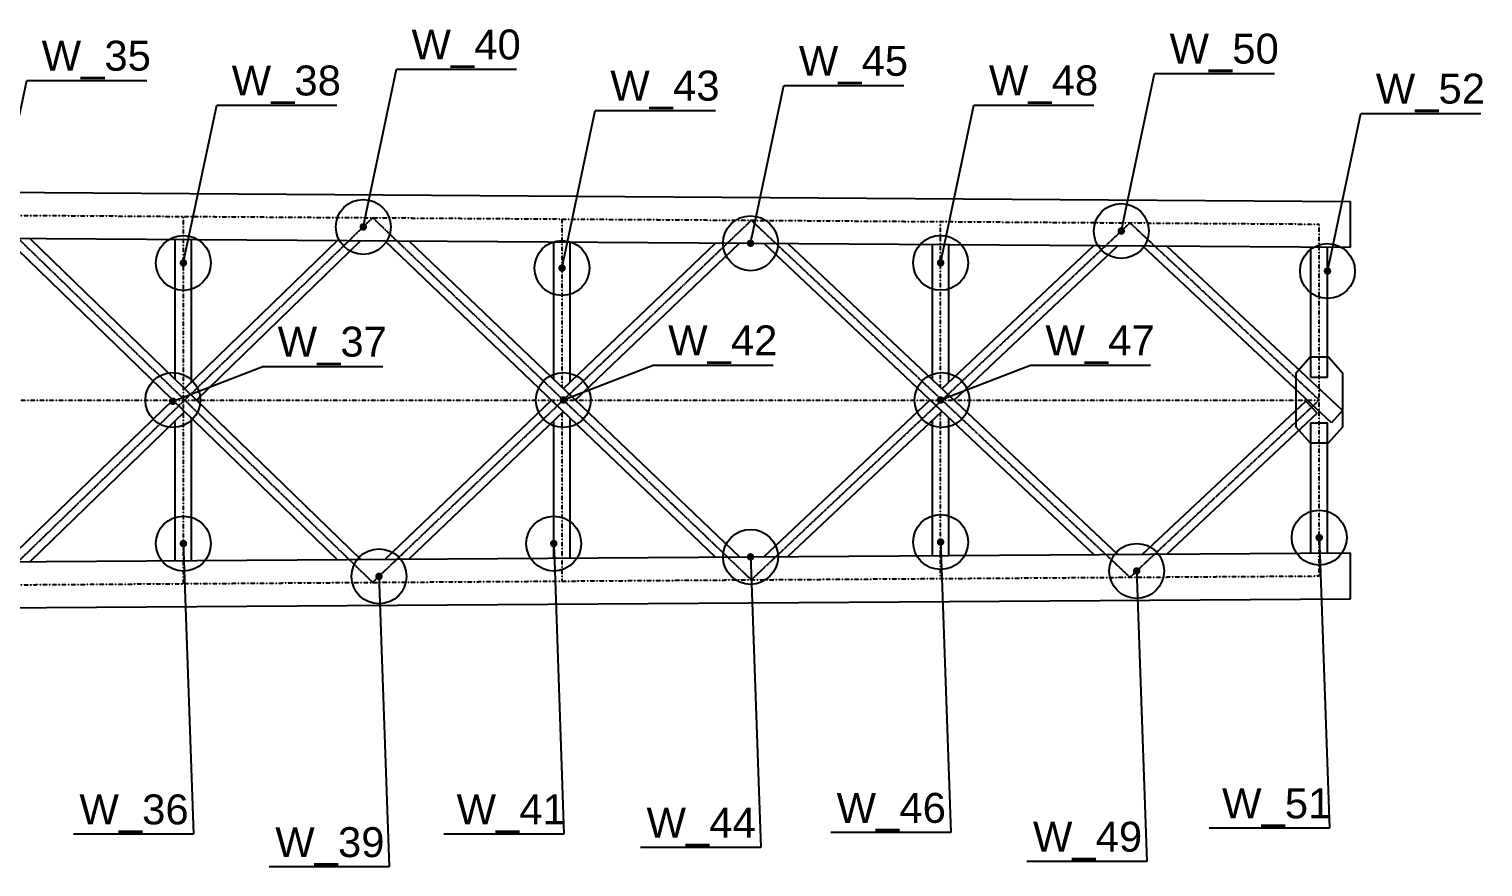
# Model space of a CAD drawing. Header units: metres. Extents: x 11 to 152679, y -40 to 137873.
# Drawn here: x 50851 to 66691, y 12097 to 21228 of the extents above; entities that cross this region are included whole.
import ezdxf
from ezdxf import colors
from ezdxf.entities.mleader import LeaderData, LeaderLine
from ezdxf.math import Vec2, Vec3

# ---------------------------------------------------------------- set-up
doc = ezdxf.new("R2010")
doc.units = ezdxf.units.M
doc.linetypes.add('ASSI', pattern=[0.8, 0.4, -0.2, 0, -0.2])
for name, color, linetype in [('Assi', 6, 'ASSI'), ('CA3', 6, 'Continuous'), ('Scritte 0.2mm', 4, 'Continuous')]:
    doc.layers.add(name, color=color, linetype=linetype)
doc.styles.add('Interprogetti Swis', font='swissl.ttf')

# ---------------------------------------------------------------- blocks, each defined once
blk = doc.blocks.new('_Dot')
at = {"color": 0, "linetype": 'ByBlock', "lineweight": -2}
blk.add_line((-0.5, 0), (-1, 0), dxfattribs=at)
at = {"color": 0, "linetype": 'ByBlock', "const_width": 0.5}
blk.add_lwpolyline([(-0.25, 0, 1), (0.25, 0, 1)], format="xyb", close=True, dxfattribs=at)

msp = doc.modelspace()

# ---------------------------------------------------------------- linework, layer by layer
for centre in [(54491.5375, 19071.5531), (62750.2363, 19026.6268), (58711.3371, 18893.5827), (52532.0561, 18679.1318), (56657.0561, 18622.9108), (60782.0561, 18679.7097), (64997.0561, 18590.4545), (52417.2135, 17184.5908), (56671.6715, 17184.5908), (60796.8817, 17184.5908), (52532.0561, 15620.1167), (56567.0561, 15620.6946), (60782.0561, 15636.9228), (64907.0561, 15685.6073), (58711.3195, 15475.5987), (54663.2968, 15263.4426), (62918.2538, 15322.6083)]:
    msp.add_circle(centre, 299.1796)
at = {"layer": 'Assi'}
for p, q in [((23895.0561, 19379.5908), (64907.0561, 19101.5908)), ((50469.5561, 19199.4554), (54594.5561, 15197.6874)), ((54594.5561, 19171.4941), (50469.5561, 15169.7261)), ((52532.0561, 15183.7068), (52532.0561, 19185.4748)), ((54594.5561, 19171.4941), (58719.5561, 15225.6488)), ((54594.5561, 15197.6874), (58719.5561, 19143.5328)), ((56657.0561, 17323.1174), (56657.0561, 19157.5134)), ((58719.5561, 19143.5328), (62844.5561, 15253.6101)), ((58719.5561, 15225.6488), (62844.5561, 19115.5714)), ((60782.0561, 17322.2771), (60782.0561, 19129.5521)), ((64907.0561, 17184.5908), (62844.5561, 19115.5714)), ((64907.0561, 15267.5908), (64907.0561, 19101.5908)), ((23895.0561, 17184.5908), (64907.0561, 17184.5908)), ((62844.5561, 15253.6101), (64907.0561, 17184.5908)), ((56657.0561, 15211.6681), (56657.0561, 17046.0642)), ((60782.0561, 15239.6294), (60782.0561, 17046.9044)), ((23895.0561, 14989.5908), (64907.0561, 15267.5908))]:
    msp.add_line(p, q, dxfattribs=at)
at = {"layer": 'CA3'}
for p, q in [((23645.0561, 19631.2911), (65249.2018, 19349.2773)), ((65249.2018, 18849.2658), (65249.2018, 19349.2773)), ((23645.0561, 19131.2796), (65249.2018, 18849.2658)), ((50598.9106, 18948.5728), (54210.2828, 15445.0884)), ((50859.2372, 18946.8082), (54466.9967, 15446.8285)), ((52442.0561, 17411.2752), (52442.0561, 18936.0791)), ((54210.2828, 18924.0931), (52546.4673, 17309.9832)), ((52622.0561, 17383.3138), (52622.0561, 18934.8589)), ((54466.9967, 18922.353), (52675.7211, 17184.5908)), ((54726.6483, 18920.593), (58330.7537, 15473.019)), ((54988.9082, 18918.8152), (58589.3229, 15474.7717)), ((56567.0561, 17409.2085), (56567.0561, 18908.1177)), ((56671.6715, 17309.1367), (58330.7537, 18896.1625)), ((56747.0561, 17381.2472), (56747.0561, 18906.8976)), ((56801.8723, 17184.5908), (58589.3229, 18894.4098)), ((58854.4585, 18892.6126), (62451.0887, 15500.9487)), ((59118.7211, 18890.8213), (62711.5793, 15502.7145)), ((60692.0561, 17407.1481), (60692.0561, 18880.1564)), ((60796.8817, 17308.2964), (62451.0887, 18868.2328)), ((60872.0561, 17379.1868), (60872.0561, 18878.9363)), ((60928.0632, 17184.5908), (62711.5793, 18866.4671)), ((65039.0832, 16937.6947), (62980.8918, 18864.6415)), ((65162.0766, 17069.12), (63246.1827, 18862.8433)), ((64817.0561, 17434.3602), (64817.0561, 18852.1951)), ((64997.0561, 17434.3602), (64997.0561, 18850.975)), ((64817.0561, 17434.3602), (64997.0561, 17434.3602)), ((52417.2135, 17184.5908), (50598.9106, 15420.6087)), ((54726.6483, 15448.5886), (56541.4708, 17184.5908)), ((58854.4585, 15476.569), (60665.7002, 17184.5908)), ((62980.8918, 15504.54), (64762.5087, 17172.5486)), ((64762.5087, 17172.5486), (64885.5212, 17041.1412)), ((52546.4673, 17059.1983), (50859.2372, 15422.3733)), ((52442.0561, 15433.1025), (52442.0561, 16957.9064)), ((52622.0561, 15434.3226), (52622.0561, 16985.8677)), ((54988.9082, 15450.3663), (56671.6715, 17060.0448)), ((56567.0561, 15461.0638), (56567.0561, 16959.973)), ((56747.0561, 15462.2839), (56747.0561, 16987.9343)), ((59118.7211, 15478.3603), (60796.8817, 17060.8851)), ((60692.0561, 15489.0251), (60692.0561, 16962.0334)), ((60872.0561, 15490.2452), (60872.0561, 16989.9947)), ((63246.1827, 15506.3383), (64885.5212, 17041.1412)), ((65162.0766, 17069.12), (65039.0832, 16937.6947)), ((64817.0561, 15516.9864), (64817.0561, 16934.8213)), ((64817.0561, 16934.8213), (64997.0561, 16934.8213)), ((64997.0561, 15518.2066), (64997.0561, 16934.8213)), ((23645.0561, 15237.9019), (65249.2018, 15519.9157)), ((65249.2018, 15019.9043), (65249.2018, 15519.9157)), ((23645.0561, 14737.8904), (65249.2018, 15019.9043))]:
    msp.add_line(p, q, dxfattribs=at)
msp.add_lwpolyline([(64807.5617, 16718.9172), (65008.652, 16718.9172), (65163.1645, 16894.5999), (65163.1645, 17474.5645), (65008.652, 17650.2643), (64807.5617, 17650.2643), (64653.0492, 17474.5645), (64653.0492, 16894.5999)], close=True, dxfattribs=at)

# ---------------------------------------------------------------- leaders
at = {"layer": 'Scritte 0.2mm', "ltscale": 0.02}
ml = msp.add_multileader_mtext('Standard', dxfattribs=at)
ml.set_content('\\A1;W_40', color=256, style='Interprogetti Swis')
ml.set_leader_properties(color=7)
ml.set_arrow_properties(name='DOT')
ml.build(insert=Vec2(0, 0))
ml.multileader.update_dxf_attribs({"has_dogleg": 0, "text_left_attachment_type": 6, "text_right_attachment_type": 6, "dogleg_length": 0.36, "arrow_head_size": 81.5508})
ctx = ml.context
ctx.base_point, ctx.char_height, ctx.arrow_head_size, ctx.landing_gap_size, ctx.plane_origin = Vec3(54854.5861, 20789.5), 326.20325, 81.5508, 163.1016, Vec3(65128.2885, 25767.8169)
ctx.left_attachment, ctx.right_attachment = 6, 6
notes = []
notes.append((ctx, [(0, (1, 1, 0), (54267.4202, 20789.5), (1, 0), 587.1659, [(0, [(54491.5409, 19071.5568)], 0, [])])]))
ctx.mtext.insert, ctx.mtext.flow_direction = Vec3(55017.6877, 21222.666), 5
ml = msp.add_multileader_mtext('Standard', dxfattribs=at)
ml.set_content('\\A1;W_35', color=256, style='Interprogetti Swis')
ml.set_leader_properties(color=7)
ml.set_arrow_properties(name='DOT')
ml.build(insert=Vec2(0, 0))
ml.multileader.update_dxf_attribs({"has_dogleg": 0, "text_left_attachment_type": 6, "text_right_attachment_type": 6, "dogleg_length": 0.36, "arrow_head_size": 81.5508})
ctx = ml.context
ctx.base_point, ctx.char_height, ctx.arrow_head_size, ctx.landing_gap_size, ctx.plane_origin = Vec3(50824.6387, 20667.4506), 326.20325, 81.5508, 163.1016, Vec3(61098.3411, 25645.7675)
ctx.left_attachment, ctx.right_attachment = 6, 6
notes.append((ctx, [(0, (1, 1, 0), (50237.4728, 20667.4506), (1, 0), 587.1659, [(0, [(50461.5935, 18949.5074)], 0, [])])]))
ctx.mtext.insert, ctx.mtext.flow_direction = Vec3(50987.7403, 21100.6166), 5
ml = msp.add_multileader_mtext('Standard', dxfattribs=at)
ml.set_content('\\A1;W_50', color=256, style='Interprogetti Swis')
ml.set_leader_properties(color=7)
ml.set_arrow_properties(name='DOT')
ml.build(insert=Vec2(0, 0))
ml.multileader.update_dxf_attribs({"has_dogleg": 0, "text_left_attachment_type": 6, "text_right_attachment_type": 6, "dogleg_length": 0.36, "arrow_head_size": 81.5508})
ctx = ml.context
ctx.base_point, ctx.char_height, ctx.arrow_head_size, ctx.landing_gap_size, ctx.plane_origin = Vec3(63113.2849, 20744.5737), 326.20325, 81.5508, 163.1016, Vec3(73386.9873, 25722.8906)
ctx.left_attachment, ctx.right_attachment = 6, 6
notes.append((ctx, [(0, (1, 1, 0), (62526.119, 20744.5737), (1, 0), 587.1659, [(0, [(62750.2397, 19026.6305)], 0, [])])]))
ctx.mtext.insert, ctx.mtext.flow_direction = Vec3(63276.3865, 21177.7397), 5
ml = msp.add_multileader_mtext('Standard', dxfattribs=at)
ml.set_content('\\A1;W_45', color=256, style='Interprogetti Swis')
ml.set_leader_properties(color=7)
ml.set_arrow_properties(name='DOT')
ml.build(insert=Vec2(0, 0))
ml.multileader.update_dxf_attribs({"has_dogleg": 0, "text_left_attachment_type": 6, "text_right_attachment_type": 6, "dogleg_length": 0.36, "arrow_head_size": 81.5508})
ctx = ml.context
ctx.base_point, ctx.char_height, ctx.arrow_head_size, ctx.landing_gap_size, ctx.plane_origin = Vec3(59074.3857, 20611.5296), 326.20325, 81.5508, 163.1016, Vec3(69348.0881, 25589.8465)
ctx.left_attachment, ctx.right_attachment = 6, 6
notes.append((ctx, [(0, (1, 1, 0), (58487.2198, 20611.5296), (1, 0), 587.1659, [(0, [(58711.3405, 18893.5864)], 0, [])])]))
ctx.mtext.insert, ctx.mtext.flow_direction = Vec3(59237.4873, 21044.6957), 5
ml = msp.add_multileader_mtext('Standard', dxfattribs=at)
ml.set_content('\\A1;W_38', color=256, style='Interprogetti Swis')
ml.set_leader_properties(color=7)
ml.set_arrow_properties(name='DOT')
ml.build(insert=Vec2(0, 0))
ml.multileader.update_dxf_attribs({"has_dogleg": 0, "text_left_attachment_type": 6, "text_right_attachment_type": 6, "dogleg_length": 0.36, "arrow_head_size": 81.5508})
ctx = ml.context
ctx.base_point, ctx.char_height, ctx.arrow_head_size, ctx.landing_gap_size, ctx.plane_origin = Vec3(52895.1047, 20397.0787), 326.20325, 81.5508, 163.1016, Vec3(63168.8071, 25375.3956)
ctx.left_attachment, ctx.right_attachment = 6, 6
notes.append((ctx, [(0, (1, 1, 0), (52307.9388, 20397.0787), (1, 0), 587.1659, [(0, [(52532.0595, 18679.1355)], 0, [])])]))
ctx.mtext.insert, ctx.mtext.flow_direction = Vec3(53058.2063, 20830.2447), 5
ml = msp.add_multileader_mtext('Standard', dxfattribs=at)
ml.set_content('\\A1;W_43', color=256, style='Interprogetti Swis')
ml.set_leader_properties(color=7)
ml.set_arrow_properties(name='DOT')
ml.build(insert=Vec2(0, 0))
ml.multileader.update_dxf_attribs({"has_dogleg": 0, "text_left_attachment_type": 6, "text_right_attachment_type": 6, "dogleg_length": 0.36, "arrow_head_size": 81.5508})
ctx = ml.context
ctx.base_point, ctx.char_height, ctx.arrow_head_size, ctx.landing_gap_size, ctx.plane_origin = Vec3(57020.1047, 20340.8577), 326.20325, 81.5508, 163.1016, Vec3(67293.8071, 25319.1746)
ctx.left_attachment, ctx.right_attachment = 6, 6
notes.append((ctx, [(0, (1, 1, 0), (56432.9388, 20340.8577), (1, 0), 587.1659, [(0, [(56657.0595, 18622.9145)], 0, [])])]))
ctx.mtext.insert, ctx.mtext.flow_direction = Vec3(57183.2063, 20774.0237), 5
ml = msp.add_multileader_mtext('Standard', dxfattribs=at)
ml.set_content('\\A1;W_48', color=256, style='Interprogetti Swis')
ml.set_leader_properties(color=7)
ml.set_arrow_properties(name='DOT')
ml.build(insert=Vec2(0, 0))
ml.multileader.update_dxf_attribs({"has_dogleg": 0, "text_left_attachment_type": 6, "text_right_attachment_type": 6, "dogleg_length": 0.36, "arrow_head_size": 81.5508})
ctx = ml.context
ctx.base_point, ctx.char_height, ctx.arrow_head_size, ctx.landing_gap_size, ctx.plane_origin = Vec3(61145.1047, 20397.6566), 326.20325, 81.5508, 163.1016, Vec3(71418.8071, 25375.9735)
ctx.left_attachment, ctx.right_attachment = 6, 6
notes.append((ctx, [(0, (1, 1, 0), (60557.9388, 20397.6566), (1, 0), 587.1659, [(0, [(60782.0595, 18679.7134)], 0, [])])]))
ctx.mtext.insert, ctx.mtext.flow_direction = Vec3(61308.2063, 20830.8226), 5
ml = msp.add_multileader_mtext('Standard', dxfattribs=at)
ml.set_content('\\A1;W_52', color=256, style='Interprogetti Swis')
ml.set_leader_properties(color=7)
ml.set_arrow_properties(name='DOT')
ml.build(insert=Vec2(0, 0))
ml.multileader.update_dxf_attribs({"has_dogleg": 0, "text_left_attachment_type": 6, "text_right_attachment_type": 6, "dogleg_length": 0.36, "arrow_head_size": 81.5508})
ctx = ml.context
ctx.base_point, ctx.char_height, ctx.arrow_head_size, ctx.landing_gap_size, ctx.plane_origin = Vec3(65360.1047, 20308.4014), 326.20325, 81.5508, 163.1016, Vec3(75633.8071, 25286.7183)
ctx.left_attachment, ctx.right_attachment = 6, 6
notes.append((ctx, [(0, (1, 1, 0), (64772.9388, 20308.4014), (1, 0), 587.1659, [(0, [(64997.0595, 18590.4582)], 0, [])])]))
ctx.mtext.insert, ctx.mtext.flow_direction = Vec3(65523.2063, 20741.5674), 5
ml = msp.add_multileader_mtext('Standard', dxfattribs=at)
ml.set_content('\\A1;W_37', color=256, style='Interprogetti Swis')
ml.set_leader_properties(color=7)
ml.set_arrow_properties(name='DOT')
ml.build(insert=Vec2(0, 0))
ml.multileader.update_dxf_attribs({"has_dogleg": 0, "text_left_attachment_type": 6, "text_right_attachment_type": 6, "dogleg_length": 0.36, "arrow_head_size": 81.5508})
ctx = ml.context
ctx.base_point, ctx.char_height, ctx.arrow_head_size, ctx.landing_gap_size, ctx.plane_origin = Vec3(53396.0373, 17550.895), 326.20325, 81.5508, 163.1016, Vec3(63053.4586, 23867.2772)
ctx.left_attachment, ctx.right_attachment = 6, 6
notes.append((ctx, [(0, (1, 1, 0), (53395.8573, 17550.895), (1, 0), 0.18, [(0, [(52416.711, 17171.0171)], 0, [])])]))
ctx.mtext.insert, ctx.mtext.flow_direction = Vec3(53559.1389, 17984.061), 5
ml = msp.add_multileader_mtext('Standard', dxfattribs=at)
ml.set_content('\\A1;W_42', color=256, style='Interprogetti Swis')
ml.set_leader_properties(color=7)
ml.set_arrow_properties(name='DOT')
ml.build(insert=Vec2(0, 0))
ml.multileader.update_dxf_attribs({"has_dogleg": 0, "text_left_attachment_type": 6, "text_right_attachment_type": 6, "dogleg_length": 0.36, "arrow_head_size": 81.5508})
ctx = ml.context
ctx.base_point, ctx.char_height, ctx.arrow_head_size, ctx.landing_gap_size, ctx.plane_origin = Vec3(57650.4954, 17564.8756), 326.20325, 81.5508, 163.1016, Vec3(67307.9167, 23881.2579)
ctx.left_attachment, ctx.right_attachment = 6, 6
notes.append((ctx, [(0, (1, 1, 0), (57650.3154, 17564.8756), (1, 0), 0.18, [(0, [(56671.1691, 17184.9978)], 0, [])])]))
ctx.mtext.insert, ctx.mtext.flow_direction = Vec3(57813.597, 17998.0417), 5
ml = msp.add_multileader_mtext('Standard', dxfattribs=at)
ml.set_content('\\A1;W_47', color=256, style='Interprogetti Swis')
ml.set_leader_properties(color=7)
ml.set_arrow_properties(name='DOT')
ml.build(insert=Vec2(0, 0))
ml.multileader.update_dxf_attribs({"has_dogleg": 0, "text_left_attachment_type": 6, "text_right_attachment_type": 6, "dogleg_length": 0.36, "arrow_head_size": 81.5508})
ctx = ml.context
ctx.base_point, ctx.char_height, ctx.arrow_head_size, ctx.landing_gap_size, ctx.plane_origin = Vec3(61760.8799, 17564.8756), 326.20325, 81.5508, 163.1016, Vec3(71418.3013, 23881.2579)
ctx.left_attachment, ctx.right_attachment = 6, 6
notes.append((ctx, [(0, (1, 1, 0), (61760.6999, 17564.8756), (1, 0), 0.18, [(0, [(60781.5537, 17184.9978)], 0, [])])]))
ctx.mtext.insert, ctx.mtext.flow_direction = Vec3(61923.9816, 17998.0417), 5
ml = msp.add_multileader_mtext('Standard', dxfattribs=at)
ml.set_content('\\A1;W_51', color=256, style='Interprogetti Swis')
ml.set_leader_properties(color=7)
ml.set_arrow_properties(name='DOT')
ml.build(insert=Vec2(0, 0))
ml.multileader.update_dxf_attribs({"has_dogleg": 0, "text_left_attachment_type": 6, "text_right_attachment_type": 6, "dogleg_length": 0.36, "arrow_head_size": 81.5508})
ctx = ml.context
ctx.base_point, ctx.char_height, ctx.arrow_head_size, ctx.landing_gap_size, ctx.plane_origin = Vec3(63685.4356, 12518.9476), 326.20325, 81.5508, 163.1016, Vec3(75543.8071, 22381.8711)
ctx.left_attachment, ctx.right_attachment = 6, 6
notes.append((ctx, [(1, (1, 1, 0), (65017.4461, 12518.9476), (-1, 0), 0.18, [(0, [(64907.0595, 15685.611)], 0, [])])]))
ctx.mtext.insert, ctx.mtext.flow_direction = Vec3(63848.5372, 12952.1136), 5
ml = msp.add_multileader_mtext('Standard', dxfattribs=at)
ml.set_content('\\A1;W_36', color=256, style='Interprogetti Swis')
ml.set_leader_properties(color=7)
ml.set_arrow_properties(name='DOT')
ml.build(insert=Vec2(0, 0))
ml.multileader.update_dxf_attribs({"has_dogleg": 0, "text_left_attachment_type": 6, "text_right_attachment_type": 6, "dogleg_length": 0.36, "arrow_head_size": 81.5508})
ctx = ml.context
ctx.base_point, ctx.char_height, ctx.arrow_head_size, ctx.landing_gap_size, ctx.plane_origin = Vec3(51236.0267, 12453.457), 326.20325, 81.5508, 163.1016, Vec3(63168.8071, 22316.3805)
ctx.left_attachment, ctx.right_attachment = 6, 6
notes.append((ctx, [(1, (1, 1, 0), (52642.4461, 12453.457), (-1, 0), 0.18, [(0, [(52532.0595, 15620.1204)], 0, [])])]))
ctx.mtext.insert, ctx.mtext.flow_direction = Vec3(51399.1283, 12886.623), 5
ml = msp.add_multileader_mtext('Standard', dxfattribs=at)
ml.set_content('\\A1;W_41', color=256, style='Interprogetti Swis')
ml.set_leader_properties(color=7)
ml.set_arrow_properties(name='DOT')
ml.build(insert=Vec2(0, 0))
ml.multileader.update_dxf_attribs({"has_dogleg": 0, "text_left_attachment_type": 6, "text_right_attachment_type": 6, "dogleg_length": 0.36, "arrow_head_size": 81.5508})
ctx = ml.context
ctx.base_point, ctx.char_height, ctx.arrow_head_size, ctx.landing_gap_size, ctx.plane_origin = Vec3(55345.4356, 12454.0349), 326.20325, 81.5508, 163.1016, Vec3(67203.8071, 22316.9584)
ctx.left_attachment, ctx.right_attachment = 6, 6
notes.append((ctx, [(1, (1, 1, 0), (56677.4461, 12454.0349), (-1, 0), 0.18, [(0, [(56567.0595, 15620.6983)], 0, [])])]))
ctx.mtext.insert, ctx.mtext.flow_direction = Vec3(55508.5372, 12887.2009), 5
ml = msp.add_multileader_mtext('Standard', dxfattribs=at)
ml.set_content('\\A1;W_46', color=256, style='Interprogetti Swis')
ml.set_leader_properties(color=7)
ml.set_arrow_properties(name='DOT')
ml.build(insert=Vec2(0, 0))
ml.multileader.update_dxf_attribs({"has_dogleg": 0, "text_left_attachment_type": 6, "text_right_attachment_type": 6, "dogleg_length": 0.36, "arrow_head_size": 81.5508})
ctx = ml.context
ctx.base_point, ctx.char_height, ctx.arrow_head_size, ctx.landing_gap_size, ctx.plane_origin = Vec3(59486.0267, 12470.2631), 326.20325, 81.5508, 163.1016, Vec3(71418.8071, 22333.1866)
ctx.left_attachment, ctx.right_attachment = 6, 6
notes.append((ctx, [(1, (1, 1, 0), (60892.4461, 12470.2631), (-1, 0), 0.18, [(0, [(60782.0595, 15636.9265)], 0, [])])]))
ctx.mtext.insert, ctx.mtext.flow_direction = Vec3(59649.1283, 12903.4291), 5
ml = msp.add_multileader_mtext('Standard', dxfattribs=at)
ml.set_content('\\A1;W_44', color=256, style='Interprogetti Swis')
ml.set_leader_properties(color=7)
ml.set_arrow_properties(name='DOT')
ml.build(insert=Vec2(0, 0))
ml.multileader.update_dxf_attribs({"has_dogleg": 0, "text_left_attachment_type": 6, "text_right_attachment_type": 6, "dogleg_length": 0.36, "arrow_head_size": 81.5508})
ctx = ml.context
ctx.base_point, ctx.char_height, ctx.arrow_head_size, ctx.landing_gap_size, ctx.plane_origin = Vec3(57415.29, 12308.9389), 326.20325, 81.5508, 163.1016, Vec3(69348.0705, 22171.8625)
ctx.left_attachment, ctx.right_attachment = 6, 6
notes.append((ctx, [(1, (1, 1, 0), (58821.7095, 12308.9389), (-1, 0), 0.18, [(0, [(58711.3229, 15475.6024)], 0, [])])]))
ctx.mtext.insert, ctx.mtext.flow_direction = Vec3(57578.3917, 12742.105), 5
ml = msp.add_multileader_mtext('Standard', dxfattribs=at)
ml.set_content('\\A1;W_39', color=256, style='Interprogetti Swis')
ml.set_leader_properties(color=7)
ml.set_arrow_properties(name='DOT')
ml.build(insert=Vec2(0, 0))
ml.multileader.update_dxf_attribs({"has_dogleg": 0, "text_left_attachment_type": 6, "text_right_attachment_type": 6, "dogleg_length": 0.36, "arrow_head_size": 81.5508})
ctx = ml.context
ctx.base_point, ctx.char_height, ctx.arrow_head_size, ctx.landing_gap_size, ctx.plane_origin = Vec3(53369.9248, 12096.7829), 326.20325, 81.5508, 163.1016, Vec3(65300.0478, 21959.7064)
ctx.left_attachment, ctx.right_attachment = 6, 6
notes.append((ctx, [(1, (1, 1, 0), (54773.6868, 12096.7829), (-1, 0), 0.18, [(0, [(54663.3002, 15263.4463)], 0, [])])]))
ctx.mtext.insert, ctx.mtext.flow_direction = Vec3(53533.0264, 12529.9489), 5
ml = msp.add_multileader_mtext('Standard', dxfattribs=at)
ml.set_content('\\A1;W_49', color=256, style='Interprogetti Swis')
ml.set_leader_properties(color=7)
ml.set_arrow_properties(name='DOT')
ml.build(insert=Vec2(0, 0))
ml.multileader.update_dxf_attribs({"has_dogleg": 0, "text_left_attachment_type": 6, "text_right_attachment_type": 6, "dogleg_length": 0.36, "arrow_head_size": 81.5508})
ctx = ml.context
ctx.base_point, ctx.char_height, ctx.arrow_head_size, ctx.landing_gap_size, ctx.plane_origin = Vec3(61624.8818, 12155.9486), 326.20325, 81.5508, 163.1016, Vec3(73555.0048, 22018.8721)
ctx.left_attachment, ctx.right_attachment = 6, 6
notes.append((ctx, [(1, (1, 1, 0), (63028.6438, 12155.9486), (-1, 0), 0.18, [(0, [(62918.2572, 15322.612)], 0, [])])]))
ctx.mtext.insert, ctx.mtext.flow_direction = Vec3(61787.9835, 12589.1146), 5
for ctx, leaders in notes:
    for number, flags, end, landing, length, lines in leaders:
        leader = LeaderData()
        leader.index, (leader.has_last_leader_line, leader.has_dogleg_vector, leader.attachment_direction) = number, flags
        leader.last_leader_point, leader.dogleg_vector, leader.dogleg_length = Vec3(end), Vec3(landing), length
        for number, points, colour, breaks in lines:
            line = LeaderLine()
            line.index, line.vertices, line.color, line.breaks = number, Vec3.list(points), colors.encode_raw_color(colour), breaks
            leader.lines.append(line)
        ctx.leaders.append(leader)

doc.saveas('drawing.dxf')
